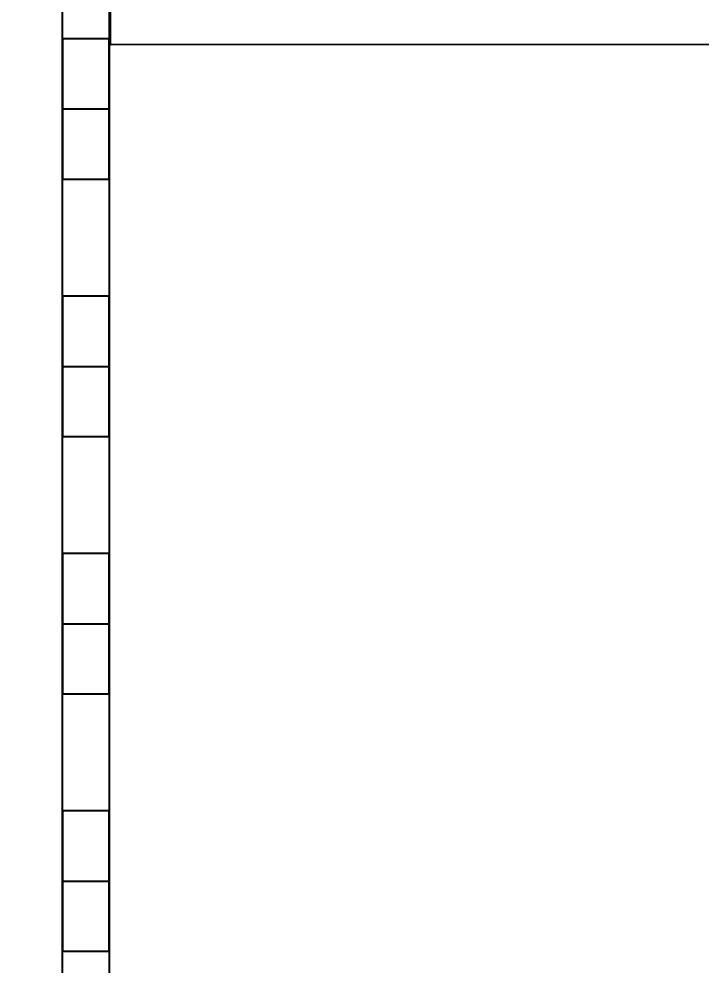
# Model space of a CAD drawing. Header units: inches. Extents: x -422522 to 22891, y -2973 to 414515.
# Drawn here: x 19968.5 to 20043, y 4500.1 to 4603.4 of the extents above; entities that cross this region are included whole.
import ezdxf

# ---------------------------------------------------------------- set-up
doc = ezdxf.new("R2010")
doc.units = ezdxf.units.IN
doc.header["$MEASUREMENT"] = 0
doc.layers.get('0').update_dxf_attribs({"lineweight": 40})

msp = doc.modelspace()

# ---------------------------------------------------------------- linework, layer by layer
for p, q in [((19973.21722, 4557.85847), (19973.21722, 4698.25484)), ((19973.21722, 4593.59666), (19978.32267, 4593.59666)), ((19973.21722, 4565.51666), (19978.32267, 4565.51666)), ((19973.21722, 4417.46211), (19973.21722, 4557.85847)), ((19973.21722, 4537.44029), (19978.32267, 4537.44029)), ((19973.21722, 4509.36029), (19978.32267, 4509.36029))]:
    msp.add_line(p, q)
for points in [[(19788.34874, 5106.85792), (19978.32267, 5106.68393), (19978.32267, 4396.68393), (19328.32267, 4396.68393)], [(19973.30249, 4805.57401), (19973.30167, 4810.57401), (20188.40713, 4810.6093), (20188.44157, 4600.6093), (19978.44157, 4600.57485), (19978.42435, 4705.57485)]]:
    msp.add_lwpolyline(points)
for points in [[(19973.21722, 4601.25484), (19973.21722, 4585.93847), (19978.32267, 4585.93847), (19978.32267, 4601.25484)], [(19973.21722, 4573.17484), (19973.21722, 4557.85847), (19978.32267, 4557.85847), (19978.32267, 4573.17484)], [(19973.21722, 4545.09847), (19973.21722, 4529.78211), (19978.32267, 4529.78211), (19978.32267, 4545.09847)], [(19973.21722, 4517.01847), (19973.21722, 4501.70211), (19978.32267, 4501.70211), (19978.32267, 4517.01847)]]:
    msp.add_lwpolyline(points, close=True)

doc.saveas('drawing.dxf')
